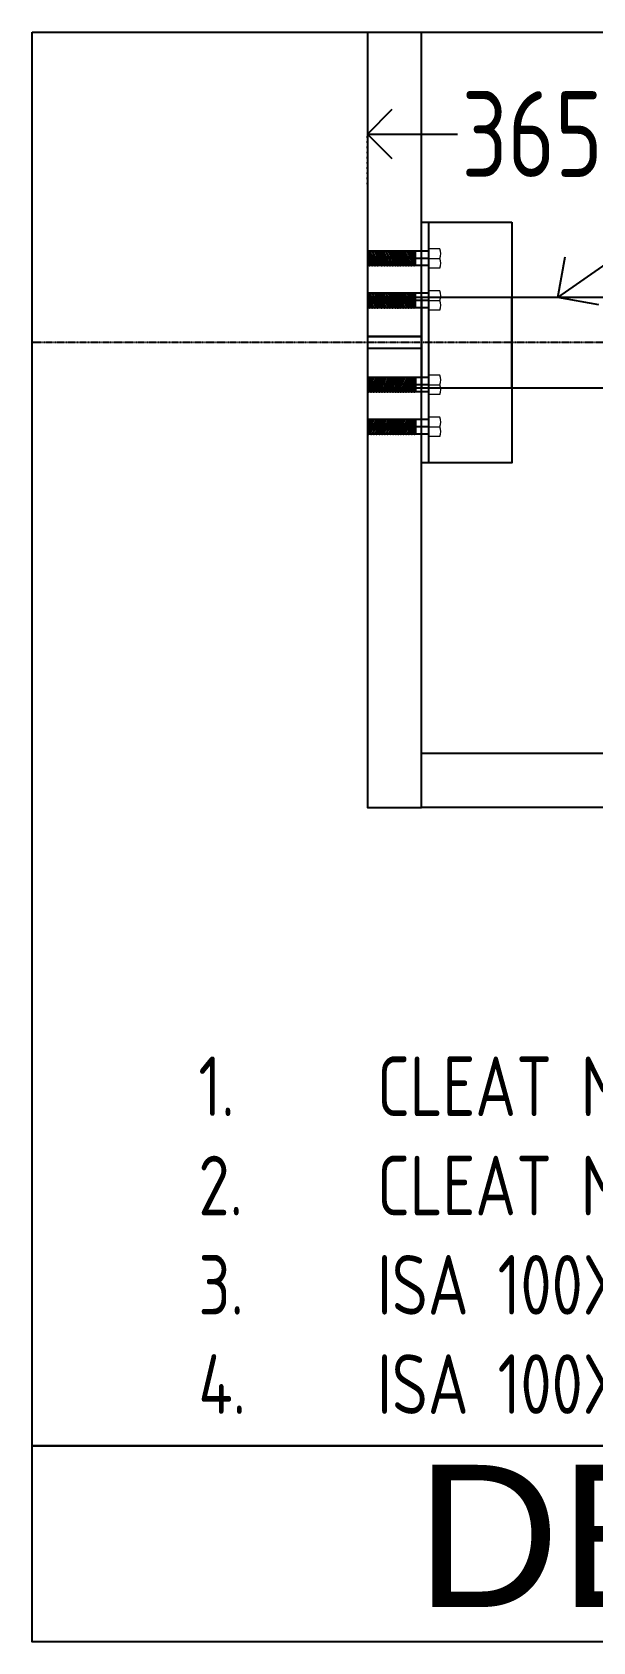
# Model space of a CAD drawing. Header units: millimetres. Extents: x 3470347 to 5996549, y -3470518 to 17149644.
# Drawn here: x 5038667 to 5040855, y 6804957 to 6811241 of the extents above; entities that cross this region are included whole.
import ezdxf
from ezdxf.enums import TextEntityAlignment as Align

# ---------------------------------------------------------------- set-up
doc = ezdxf.new("R2010")
doc.units = ezdxf.units.MM
doc.header["$MEASUREMENT"] = 0
doc.header["$PDMODE"] = 35
doc.header["$PDSIZE"] = -5
doc.linetypes.add('CENTERX2', pattern=[4, 2.5, -0.5, 0.5, -0.5])
doc.linetypes.add('DOT2', pattern=[0.125, 0, -0.125])
doc.layers.get('0').update_dxf_attribs({"linetype": 'CONTINUOUS', "lineweight": 25})
doc.layers.get('DEFPOINTS').update_dxf_attribs({"linetype": 'CONTINUOUS', "lineweight": 25})
for name, color, linetype, lineweight in [('6 TEXT', 7, 'CONTINUOUS', 25), ('channnel', 2, 'CONTINUOUS', 15), ('rRCC 1', 3, 'CONTINUOUS', 25), ('rRCC 2', 40, 'CONTINUOUS', 15)]:
    doc.layers.add(name, color=color, linetype=linetype, lineweight=lineweight)
doc.layers.add('lintel', color=2, linetype='CONTINUOUS')
doc.styles.add('DIM', font='geniso.shx', dxfattribs={"width": 0.85})
doc.styles.add('PDF Arial', font='arial.ttf')
doc.dimstyles.new('ST-100', dxfattribs={"dimscale": 100, "dimtxt": 7, "dimasz": 5, "dimexe": 0.18, "dimexo": 0.0625, "dimgap": 0.2, "dimtad": 0, "dimdec": 0, "dimzin": 0, "dimdsep": 46, "dimtxsty": 'DIM', "dimblk": 'OPEN90', "dimcen": 0.09, "dimclrd": 256, "dimclrt": 7, "dimadec": 0, "dimazin": 0, "dimtfac": 1, "dimtdec": 0, "dimtofl": 0, "dimtmove": 0, "dimatfit": 3, "dimldrblk": 'OPEN90', "dimfxl": 1, "dimtolj": 1, "dimtzin": 0, "dimlwd": -1, "dimarcsym": 0})

# ---------------------------------------------------------------- blocks, each defined once
blk = doc.blocks.new('_Open90')
at = {"color": 0, "linetype": 'ByBlock', "lineweight": -2}
for p, q in [((-0.5, 0.5), (0, 0)), ((0, 0), (-1, 0)), ((0, 0), (-0.5, -0.5))]:
    blk.add_line(p, q, dxfattribs=at)
blk = doc.blocks.new('*D1684')
at = {"color": 1, "linetype": 'DOT2', "lineweight": -2}
for p, q in [((449692.1, -1871276.2), (449692.1, -1871164.5)), ((450422.1, -1871426.9), (450422.1, -1871164.5))]:
    blk.add_line(p, q, dxfattribs=at)
at = {"color": 1, "linetype": 'ByBlock'}
for p, q in [((449802.1, -1871164.5), (449891.8, -1871164.5)), ((450312.1, -1871164.5), (450222.5, -1871164.5))]:
    blk.add_line(p, q, dxfattribs=at)
at = {"layer": 'DEFPOINTS', "color": 0, "linetype": 'ByBlock'}
for p in [(449692.1, -1871164.5), (449692.1, -1871276.2), (450422.1, -1871426.9)]:
    blk.add_point(p, dxfattribs=at)
at = {"color": 1, "linetype": 'ByBlock', "xscale": 110, "yscale": 110, "zscale": 110, "rotation": 180}
blk.add_blockref('_Open90', (449692.1, -1871164.5), dxfattribs=at)
at = {"color": 1, "linetype": 'ByBlock', "xscale": 110, "yscale": 110, "zscale": 110}
blk.add_blockref('_Open90', (450422.1, -1871164.5), dxfattribs=at)
at = {"color": 7, "linetype": 'ByBlock', "insert": (450057.1, -1871164.5), "char_height": 190, "attachment_point": 5, "style": 'DIM'}
blk.add_mtext('\\A1;365', dxfattribs=at)
blk = doc.blocks.new('SRD')
at = {"color": 6, "linetype": 'ByBlock'}
for p, q in [((449692.1, -1870938.8), (449692.1, -1871613.5)), ((449812.1, -1871613.5), (449812.1, -1870938.8)), ((449692.1, -1871613.5), (449812.1, -1871613.5))]:
    blk.add_line(p, q, dxfattribs=at)
at = {"color": 3}
blk.add_line((449828.1, -1871893.5), (449828.1, -1871360.2), dxfattribs=at)
at = {"color": 8, "linetype": 'ByBlock'}
for p, q in [((449828.1, -1871424.2), (449692.1, -1871424.2)), ((449828.1, -1871440.2), (449692.1, -1871440.2)), ((449828.1, -1871456.2), (449692.1, -1871456.2)), ((449828.1, -1871517.5), (449692.1, -1871517.5)), ((449828.1, -1871533.5), (449692.1, -1871533.5)), ((449828.1, -1871533.5), (449692.1, -1871533.5)), ((449828.1, -1871549.5), (449692.1, -1871549.5)), ((449828.1, -1871704.2), (449692.1, -1871704.2)), ((449828.1, -1871720.2), (449692.1, -1871720.2)), ((449828.1, -1871720.2), (449692.1, -1871720.2)), ((449828.1, -1871736.2), (449692.1, -1871736.2)), ((449828.1, -1871797.5), (449692.1, -1871797.5)), ((449828.1, -1871813.5), (449692.1, -1871813.5)), ((449828.1, -1871829.5), (449692.1, -1871829.5))]:
    blk.add_line(p, q, dxfattribs=at)
at = {"color": 2}
for p, q in [((449812.1, -1871613.5), (449692.1, -1871613.5)), ((449812.1, -1871613.5), (449692.1, -1871613.5)), ((449812.1, -1871640.2), (449692.1, -1871640.2)), ((449812.1, -1871640.2), (449692.1, -1871640.2))]:
    blk.add_line(p, q, dxfattribs=at)
at = {"color": 3}
for points in [[(450012.1, -1871360.2), (450012.1, -1871893.5), (449812.1, -1871893.5), (449812.1, -1871360.2)], [(449812.1, -1871726.9), (450012.1, -1871726.9), (450012.1, -1871526.9), (449812.1, -1871526.9)]]:
    blk.add_lwpolyline(points, close=True, dxfattribs=at)
at = {"color": 6, "linetype": 'ByBlock'}
for points in [[(449812.1, -1871640.2), (449692.1, -1871640.2), (449692.1, -1872656.9), (449812.1, -1872656.9)], [(449812.1, -1872656.9), (449812.1, -1872536.9), (450508.8, -1872536.9), (450508.8, -1872656.9)]]:
    blk.add_lwpolyline(points, close=True, dxfattribs=at)
at = {"layer": '6 TEXT', "color": 8, "linetype": 'CENTERX2', "ltscale": 0.1}
blk.add_line((452583.8, -1871626.9), (448949.3, -1871626.9), dxfattribs=at)
at = {"layer": 'channnel', "color": 8, "linetype": 'ByBlock'}
for p, q in [((449828.1, -1871418.9), (449828.1, -1871461.5)), ((449852.8, -1871418.9), (449828.1, -1871418.9)), ((449828.1, -1871424.2), (449692.1, -1871424.2)), ((449692.1, -1871424.2), (449692.1, -1871456.2)), ((449799.3, -1871456.2), (449799.3, -1871424.2)), ((449828.1, -1871440.2), (449852.8, -1871440.2)), ((449828.1, -1871456.2), (449692.1, -1871456.2)), ((449852.8, -1871461.5), (449828.1, -1871461.5)), ((449828.1, -1871517.5), (449692.1, -1871517.5)), ((449692.1, -1871517.5), (449692.1, -1871549.5)), ((449799.3, -1871549.5), (449799.3, -1871517.5)), ((449828.1, -1871512.2), (449828.1, -1871554.9)), ((449852.8, -1871512.2), (449828.1, -1871512.2)), ((449828.1, -1871549.5), (449692.1, -1871549.5)), ((449828.1, -1871533.5), (449852.8, -1871533.5)), ((449852.8, -1871554.9), (449828.1, -1871554.9)), ((449828.1, -1871704.2), (449692.1, -1871704.2)), ((449692.1, -1871736.2), (449692.1, -1871704.2)), ((449799.3, -1871704.2), (449799.3, -1871736.2)), ((449828.1, -1871741.5), (449828.1, -1871698.9)), ((449852.8, -1871698.9), (449828.1, -1871698.9)), ((449828.1, -1871736.2), (449692.1, -1871736.2)), ((449828.1, -1871720.2), (449852.8, -1871720.2)), ((449852.8, -1871741.5), (449828.1, -1871741.5)), ((449828.1, -1871797.5), (449692.1, -1871797.5)), ((449692.1, -1871829.5), (449692.1, -1871797.5)), ((449799.3, -1871797.5), (449799.3, -1871829.5)), ((449828.1, -1871834.9), (449828.1, -1871792.2)), ((449852.8, -1871792.2), (449828.1, -1871792.2)), ((449828.1, -1871829.5), (449692.1, -1871829.5)), ((449828.1, -1871813.5), (449852.8, -1871813.5)), ((449852.8, -1871834.9), (449828.1, -1871834.9))]:
    blk.add_line(p, q, dxfattribs=at)
at = {"layer": 'channnel', "color": 8, "linetype": 'Continuous'}
for p, q in [((449703.7, -1871455.1), (449692.1, -1871430.2)), ((449701.2, -1871456.2), (449692.1, -1871436.7)), ((449697.7, -1871455.1), (449692.1, -1871443.2)), ((449695.2, -1871456.2), (449692.1, -1871449.7)), ((449707.3, -1871456.2), (449692.9, -1871425.4)), ((449709.8, -1871455.1), (449695.4, -1871424.2)), ((449713.4, -1871456.2), (449699, -1871425.4)), ((449715.9, -1871455.1), (449701.5, -1871424.2)), ((449719.5, -1871456.2), (449705.1, -1871425.4)), ((449722.5, -1871456.2), (449707.6, -1871424.2)), ((449725, -1871455.1), (449711.1, -1871425.4)), ((449728.6, -1871456.2), (449713.6, -1871424.2)), ((449731, -1871455.1), (449717.2, -1871425.4)), ((449734.6, -1871456.2), (449719.7, -1871424.2)), ((449737.1, -1871455.1), (449723.3, -1871425.4)), ((449740.7, -1871456.2), (449725.8, -1871424.2)), ((449743.2, -1871455.1), (449729.3, -1871425.4)), ((449746.8, -1871456.2), (449731.8, -1871424.2)), ((449749.3, -1871455.1), (449735.4, -1871425.4)), ((449752.8, -1871456.2), (449737.9, -1871424.2)), ((449755.3, -1871455.1), (449741.5, -1871425.4)), ((449758.9, -1871456.2), (449744, -1871424.2)), ((449761.4, -1871455.1), (449747.6, -1871425.4)), ((449765, -1871456.2), (449750, -1871424.2)), ((449754.1, -1871455.1), (449753.6, -1871425.4)), ((449769.8, -1871456.2), (449754.9, -1871424.2)), ((449757.7, -1871456.2), (449756.1, -1871424.2)), ((449772.3, -1871455.1), (449758.5, -1871425.4)), ((449760.2, -1871455.1), (449759.7, -1871425.4)), ((449775.9, -1871456.2), (449761, -1871424.2)), ((449763.8, -1871456.2), (449762.2, -1871424.2)), ((449778.4, -1871455.1), (449764.6, -1871425.4)), ((449766.3, -1871455.1), (449765.8, -1871425.4)), ((449782, -1871456.2), (449767.1, -1871424.2)), ((449770.3, -1871424.7), (449770.1, -1871424.2)), ((449784.5, -1871455.1), (449770.6, -1871425.4)), ((449788, -1871456.2), (449773.1, -1871424.2)), ((449776.4, -1871424.7), (449776.2, -1871424.2)), ((449790.5, -1871455.1), (449776.7, -1871425.4)), ((449794.1, -1871456.2), (449779.2, -1871424.2)), ((449782.5, -1871424.7), (449782.2, -1871424.2)), ((449796.6, -1871455.1), (449782.8, -1871425.4)), ((449799.3, -1871454.4), (449785.3, -1871424.2)), ((449788.5, -1871424.7), (449788.3, -1871424.2)), ((449799.3, -1871447.9), (449788.8, -1871425.4)), ((449799.3, -1871441.4), (449791.3, -1871424.2)), ((449794.6, -1871424.7), (449794.4, -1871424.2)), ((449799.3, -1871434.9), (449794.9, -1871425.4)), ((449799.3, -1871428.4), (449797.4, -1871424.2)), ((449800.7, -1871424.7), (449800.4, -1871424.2)), ((449703.7, -1871548.4), (449692.1, -1871523.5)), ((449707.3, -1871549.5), (449692.9, -1871518.7)), ((449709.8, -1871548.4), (449695.4, -1871517.5)), ((449713.4, -1871549.5), (449699, -1871518.7)), ((449715.9, -1871548.4), (449701.5, -1871517.5)), ((449719.5, -1871549.5), (449705.1, -1871518.7)), ((449722.5, -1871549.5), (449707.6, -1871517.5)), ((449725, -1871548.4), (449711.1, -1871518.7)), ((449728.6, -1871549.5), (449713.6, -1871517.5)), ((449731, -1871548.4), (449717.2, -1871518.7)), ((449734.6, -1871549.5), (449719.7, -1871517.5)), ((449737.1, -1871548.4), (449723.3, -1871518.7)), ((449740.7, -1871549.5), (449725.8, -1871517.5)), ((449743.2, -1871548.4), (449729.3, -1871518.7)), ((449746.8, -1871549.5), (449731.8, -1871517.5)), ((449749.3, -1871548.4), (449735.4, -1871518.7)), ((449752.8, -1871549.5), (449737.9, -1871517.5)), ((449755.3, -1871548.4), (449741.5, -1871518.7)), ((449758.9, -1871549.5), (449744, -1871517.5)), ((449761.4, -1871548.4), (449747.6, -1871518.7)), ((449765, -1871549.5), (449750, -1871517.5)), ((449754.1, -1871548.4), (449753.6, -1871518.7)), ((449769.8, -1871549.5), (449754.9, -1871517.5)), ((449757.7, -1871549.5), (449756.1, -1871517.5)), ((449772.3, -1871548.4), (449758.5, -1871518.7)), ((449760.2, -1871548.4), (449759.7, -1871518.7)), ((449775.9, -1871549.5), (449761, -1871517.5)), ((449763.8, -1871549.5), (449762.2, -1871517.5)), ((449778.4, -1871548.4), (449764.6, -1871518.7)), ((449766.3, -1871548.4), (449765.8, -1871518.7)), ((449782, -1871549.5), (449767.1, -1871517.5)), ((449770.3, -1871518), (449770.1, -1871517.5)), ((449784.5, -1871548.4), (449770.6, -1871518.7)), ((449788, -1871549.5), (449773.1, -1871517.5)), ((449776.4, -1871518), (449776.2, -1871517.5)), ((449790.5, -1871548.4), (449776.7, -1871518.7)), ((449794.1, -1871549.5), (449779.2, -1871517.5)), ((449782.5, -1871518), (449782.2, -1871517.5)), ((449796.6, -1871548.4), (449782.8, -1871518.7)), ((449799.3, -1871547.8), (449785.3, -1871517.5)), ((449788.5, -1871518), (449788.3, -1871517.5)), ((449799.3, -1871541.3), (449788.8, -1871518.7)), ((449799.3, -1871534.8), (449791.3, -1871517.5)), ((449794.6, -1871518), (449794.4, -1871517.5)), ((449799.3, -1871528.2), (449794.9, -1871518.7)), ((449799.3, -1871521.7), (449797.4, -1871517.5)), ((449800.7, -1871518), (449800.4, -1871517.5)), ((449701.2, -1871549.5), (449692.1, -1871530)), ((449697.7, -1871548.4), (449692.1, -1871536.5)), ((449695.2, -1871549.5), (449692.1, -1871543.1)), ((449695.2, -1871704.2), (449692.1, -1871710.7)), ((449701.2, -1871704.2), (449692.1, -1871723.7)), ((449707.3, -1871704.2), (449692.9, -1871735.1)), ((449713.4, -1871704.2), (449699, -1871735.1)), ((449719.5, -1871704.2), (449705.1, -1871735.1)), ((449722.5, -1871704.2), (449707.6, -1871736.2)), ((449728.6, -1871704.2), (449713.6, -1871736.2)), ((449734.6, -1871704.2), (449719.7, -1871736.2)), ((449740.7, -1871704.2), (449725.8, -1871736.2)), ((449746.8, -1871704.2), (449731.8, -1871736.2)), ((449752.8, -1871704.2), (449737.9, -1871736.2)), ((449758.9, -1871704.2), (449744, -1871736.2)), ((449765, -1871704.2), (449750, -1871736.2)), ((449769.8, -1871704.2), (449754.9, -1871736.2)), ((449757.7, -1871704.2), (449756.1, -1871736.2)), ((449775.9, -1871704.2), (449761, -1871736.2)), ((449763.8, -1871704.2), (449762.2, -1871736.2)), ((449782, -1871704.2), (449767.1, -1871736.2)), ((449788, -1871704.2), (449773.1, -1871736.2)), ((449794.1, -1871704.2), (449779.2, -1871736.2)), ((449697.7, -1871705.4), (449692.1, -1871717.2)), ((449703.7, -1871705.4), (449692.1, -1871730.2)), ((449709.8, -1871705.4), (449695.4, -1871736.2)), ((449715.9, -1871705.4), (449701.5, -1871736.2)), ((449725, -1871705.4), (449711.1, -1871735.1)), ((449731, -1871705.4), (449717.2, -1871735.1)), ((449737.1, -1871705.4), (449723.3, -1871735.1)), ((449743.2, -1871705.4), (449729.3, -1871735.1)), ((449749.3, -1871705.4), (449735.4, -1871735.1)), ((449755.3, -1871705.4), (449741.5, -1871735.1)), ((449761.4, -1871705.4), (449747.6, -1871735.1)), ((449754.1, -1871705.4), (449753.6, -1871735.1)), ((449772.3, -1871705.4), (449758.5, -1871735.1)), ((449760.2, -1871705.4), (449759.7, -1871735.1)), ((449778.4, -1871705.4), (449764.6, -1871735.1)), ((449766.3, -1871705.4), (449765.8, -1871735.1)), ((449770.3, -1871735.7), (449770.1, -1871736.2)), ((449784.5, -1871705.4), (449770.6, -1871735.1)), ((449776.4, -1871735.7), (449776.2, -1871736.2)), ((449790.5, -1871705.4), (449776.7, -1871735.1)), ((449782.5, -1871735.7), (449782.2, -1871736.2)), ((449796.6, -1871705.4), (449782.8, -1871735.1)), ((449799.3, -1871706), (449785.3, -1871736.2)), ((449788.5, -1871735.7), (449788.3, -1871736.2)), ((449799.3, -1871712.5), (449788.8, -1871735.1)), ((449799.3, -1871719), (449791.3, -1871736.2)), ((449794.6, -1871735.7), (449794.4, -1871736.2)), ((449799.3, -1871725.5), (449794.9, -1871735.1)), ((449799.3, -1871732), (449797.4, -1871736.2)), ((449800.7, -1871735.7), (449800.4, -1871736.2)), ((449695.2, -1871797.5), (449692.1, -1871804)), ((449701.2, -1871797.5), (449692.1, -1871817.1)), ((449697.7, -1871798.7), (449692.1, -1871810.6)), ((449703.7, -1871798.7), (449692.1, -1871823.6)), ((449707.3, -1871797.5), (449692.9, -1871828.4)), ((449709.8, -1871798.7), (449695.4, -1871829.5)), ((449713.4, -1871797.5), (449699, -1871828.4)), ((449715.9, -1871798.7), (449701.5, -1871829.5)), ((449719.5, -1871797.5), (449705.1, -1871828.4)), ((449722.5, -1871797.5), (449707.6, -1871829.5)), ((449725, -1871798.7), (449711.1, -1871828.4)), ((449728.6, -1871797.5), (449713.6, -1871829.5)), ((449731, -1871798.7), (449717.2, -1871828.4)), ((449734.6, -1871797.5), (449719.7, -1871829.5)), ((449737.1, -1871798.7), (449723.3, -1871828.4)), ((449740.7, -1871797.5), (449725.8, -1871829.5)), ((449743.2, -1871798.7), (449729.3, -1871828.4)), ((449746.8, -1871797.5), (449731.8, -1871829.5)), ((449749.3, -1871798.7), (449735.4, -1871828.4)), ((449752.8, -1871797.5), (449737.9, -1871829.5)), ((449755.3, -1871798.7), (449741.5, -1871828.4)), ((449758.9, -1871797.5), (449744, -1871829.5)), ((449761.4, -1871798.7), (449747.6, -1871828.4)), ((449765, -1871797.5), (449750, -1871829.5)), ((449754.1, -1871798.7), (449753.6, -1871828.4)), ((449769.8, -1871797.5), (449754.9, -1871829.5)), ((449757.7, -1871797.5), (449756.1, -1871829.5)), ((449772.3, -1871798.7), (449758.5, -1871828.4)), ((449760.2, -1871798.7), (449759.7, -1871828.4)), ((449775.9, -1871797.5), (449761, -1871829.5)), ((449763.8, -1871797.5), (449762.2, -1871829.5)), ((449778.4, -1871798.7), (449764.6, -1871828.4)), ((449766.3, -1871798.7), (449765.8, -1871828.4)), ((449782, -1871797.5), (449767.1, -1871829.5)), ((449784.5, -1871798.7), (449770.6, -1871828.4)), ((449788, -1871797.5), (449773.1, -1871829.5)), ((449790.5, -1871798.7), (449776.7, -1871828.4)), ((449794.1, -1871797.5), (449779.2, -1871829.5)), ((449796.6, -1871798.7), (449782.8, -1871828.4)), ((449799.3, -1871799.3), (449785.3, -1871829.5)), ((449799.3, -1871805.8), (449788.8, -1871828.4)), ((449770.3, -1871829.1), (449770.1, -1871829.5)), ((449776.4, -1871829.1), (449776.2, -1871829.5)), ((449782.5, -1871829.1), (449782.2, -1871829.5)), ((449788.5, -1871829.1), (449788.3, -1871829.5)), ((449799.3, -1871812.3), (449791.3, -1871829.5)), ((449794.6, -1871829.1), (449794.4, -1871829.5)), ((449799.3, -1871818.9), (449794.9, -1871828.4)), ((449799.3, -1871825.4), (449797.4, -1871829.5)), ((449800.7, -1871829.1), (449800.4, -1871829.5))]:
    blk.add_line(p, q, dxfattribs=at)
at = {"layer": 'channnel', "color": 8, "linetype": 'ByBlock'}
for centre in [(449825.7, -1871429.5), (449825.7, -1871450.9), (449825.7, -1871522.9), (449825.7, -1871544.2), (449825.7, -1871709.5), (449825.7, -1871730.9), (449825.7, -1871802.9), (449825.7, -1871824.2)]:
    blk.add_arc(centre, 29.1, 338.4984, 21.5016, dxfattribs=at)
at = {"layer": 'channnel', "color": 8, "linetype": 'Continuous'}
for centre, radius, start, end in [((449694.2, -1871424.8), 1.38, 25, 205), ((449696.4, -1871455.6), 1.38, 205, 25), ((449700.2, -1871424.8), 1.38, 25, 205), ((449702.5, -1871455.6), 1.37, 205, 25), ((449706.3, -1871424.8), 1.38, 25, 205), ((449708.6, -1871455.6), 1.38, 205, 25), ((449712.4, -1871424.8), 1.38, 25, 205), ((449714.6, -1871455.6), 1.38, 205, 25), ((449718.5, -1871424.8), 1.38, 25, 205), ((449723.7, -1871455.6), 1.38, 205, 25), ((449724.5, -1871424.8), 1.38, 25, 205), ((449729.8, -1871455.6), 1.38, 205, 25), ((449730.6, -1871424.8), 1.38, 25, 205), ((449735.9, -1871455.6), 1.37, 205, 25), ((449736.7, -1871424.8), 1.37, 25, 205), ((449741.9, -1871455.6), 1.38, 205, 25), ((449742.7, -1871424.8), 1.38, 25, 205), ((449748, -1871455.6), 1.38, 205, 25), ((449748.8, -1871424.8), 1.38, 25, 205), ((449754.1, -1871455.6), 1.37, 205, 25), ((449754.9, -1871424.8), 1.38, 25, 205), ((449758.5, -1871465.7), 11.5, 55.569, 112.193), ((449761.4, -1871414.7), 11.5, 235.569, 292.193), ((449758.9, -1871455.6), 1.38, 205, 25), ((449759.7, -1871424.8), 1.37, 25, 205), ((449760.1, -1871455.6), 1.38, 205, 25), ((449760.9, -1871424.8), 1.38, 25, 205), ((449765, -1871455.6), 1.37, 205, 25), ((449765.8, -1871424.8), 1.38, 25, 205), ((449771.1, -1871455.6), 1.37, 205, 25), ((449771.9, -1871424.8), 1.38, 25, 205), ((449777.2, -1871455.6), 1.37, 205, 25), ((449777.9, -1871424.8), 1.38, 25, 205), ((449783.2, -1871455.6), 1.37, 205, 25), ((449784, -1871424.8), 1.38, 25, 205), ((449789.3, -1871455.6), 1.37, 205, 25), ((449790.1, -1871424.8), 1.38, 25, 205), ((449795.4, -1871455.6), 1.37, 205, 25), ((449796.1, -1871424.8), 1.38, 25, 205), ((449694.2, -1871518.1), 1.38, 25, 205), ((449700.2, -1871518.1), 1.38, 25, 205), ((449706.3, -1871518.1), 1.38, 25, 205), ((449712.4, -1871518.1), 1.38, 25, 205), ((449718.5, -1871518.1), 1.38, 25, 205), ((449724.5, -1871518.1), 1.38, 25, 205), ((449730.6, -1871518.1), 1.38, 25, 205), ((449736.7, -1871518.1), 1.37, 25, 205), ((449742.7, -1871518.1), 1.38, 25, 205), ((449748.8, -1871518.1), 1.38, 25, 205), ((449754.9, -1871518.1), 1.38, 25, 205), ((449761.4, -1871508.1), 11.5, 235.569, 292.193), ((449759.7, -1871518.1), 1.37, 25, 205), ((449760.9, -1871518.1), 1.38, 25, 205), ((449765.8, -1871518.1), 1.38, 25, 205), ((449771.9, -1871518.1), 1.38, 25, 205), ((449777.9, -1871518.1), 1.38, 25, 205), ((449784, -1871518.1), 1.38, 25, 205), ((449790.1, -1871518.1), 1.38, 25, 205), ((449796.1, -1871518.1), 1.38, 25, 205), ((449696.4, -1871549), 1.38, 205, 25), ((449702.5, -1871549), 1.37, 205, 25), ((449708.6, -1871549), 1.38, 205, 25), ((449714.6, -1871549), 1.38, 205, 25), ((449723.7, -1871549), 1.38, 205, 25), ((449729.8, -1871549), 1.38, 205, 25), ((449735.9, -1871549), 1.37, 205, 25), ((449741.9, -1871549), 1.38, 205, 25), ((449748, -1871549), 1.38, 205, 25), ((449754.1, -1871549), 1.37, 205, 25), ((449758.5, -1871559), 11.5, 55.569, 112.193), ((449758.9, -1871549), 1.38, 205, 25), ((449760.1, -1871549), 1.38, 205, 25), ((449765, -1871549), 1.37, 205, 25), ((449771.1, -1871549), 1.37, 205, 25), ((449777.2, -1871549), 1.37, 205, 25), ((449783.2, -1871549), 1.37, 205, 25), ((449789.3, -1871549), 1.37, 205, 25), ((449795.4, -1871549), 1.37, 205, 25), ((449696.4, -1871704.8), 1.38, 335, 155), ((449702.5, -1871704.8), 1.37, 335, 155), ((449708.6, -1871704.8), 1.38, 335, 155), ((449714.6, -1871704.8), 1.38, 335, 155), ((449723.7, -1871704.8), 1.38, 335, 155), ((449729.8, -1871704.8), 1.38, 335, 155), ((449735.9, -1871704.8), 1.37, 335, 155), ((449741.9, -1871704.8), 1.38, 335, 155), ((449748, -1871704.8), 1.38, 335, 155), ((449754.1, -1871704.8), 1.37, 335, 155), ((449758.5, -1871694.7), 11.5, 247.807, 304.431), ((449758.9, -1871704.8), 1.38, 335, 155), ((449760.1, -1871704.8), 1.38, 335, 155), ((449765, -1871704.8), 1.37, 335, 155), ((449771.1, -1871704.8), 1.37, 335, 155), ((449777.2, -1871704.8), 1.37, 335, 155), ((449783.2, -1871704.8), 1.37, 335, 155), ((449789.3, -1871704.8), 1.37, 335, 155), ((449795.4, -1871704.8), 1.37, 335, 155), ((449694.2, -1871735.6), 1.38, 155, 335), ((449700.2, -1871735.6), 1.38, 155, 335), ((449706.3, -1871735.6), 1.38, 155, 335), ((449712.4, -1871735.6), 1.38, 155, 335), ((449718.5, -1871735.6), 1.38, 155, 335), ((449724.5, -1871735.6), 1.38, 155, 335), ((449730.6, -1871735.6), 1.38, 155, 335), ((449736.7, -1871735.6), 1.37, 155, 335), ((449742.7, -1871735.6), 1.38, 155, 335), ((449748.8, -1871735.6), 1.38, 155, 335), ((449754.9, -1871735.6), 1.38, 155, 335), ((449761.4, -1871745.7), 11.5, 67.807, 124.431), ((449759.7, -1871735.6), 1.37, 155, 335), ((449760.9, -1871735.6), 1.38, 155, 335), ((449765.8, -1871735.6), 1.38, 155, 335), ((449771.9, -1871735.6), 1.38, 155, 335), ((449777.9, -1871735.6), 1.38, 155, 335), ((449784, -1871735.6), 1.38, 155, 335), ((449790.1, -1871735.6), 1.38, 155, 335), ((449796.1, -1871735.6), 1.38, 155, 335), ((449696.4, -1871798.1), 1.38, 335, 155), ((449702.5, -1871798.1), 1.37, 335, 155), ((449708.6, -1871798.1), 1.38, 335, 155), ((449714.6, -1871798.1), 1.38, 335, 155), ((449723.7, -1871798.1), 1.38, 335, 155), ((449729.8, -1871798.1), 1.38, 335, 155), ((449735.9, -1871798.1), 1.37, 335, 155), ((449741.9, -1871798.1), 1.38, 335, 155), ((449748, -1871798.1), 1.38, 335, 155), ((449754.1, -1871798.1), 1.37, 335, 155), ((449758.5, -1871788.1), 11.5, 247.807, 304.431), ((449758.9, -1871798.1), 1.38, 335, 155), ((449760.1, -1871798.1), 1.38, 335, 155), ((449765, -1871798.1), 1.37, 335, 155), ((449771.1, -1871798.1), 1.37, 335, 155), ((449777.2, -1871798.1), 1.37, 335, 155), ((449783.2, -1871798.1), 1.37, 335, 155), ((449789.3, -1871798.1), 1.37, 335, 155), ((449795.4, -1871798.1), 1.37, 335, 155), ((449694.2, -1871829), 1.38, 155, 335), ((449700.2, -1871829), 1.38, 155, 335), ((449706.3, -1871829), 1.38, 155, 335), ((449712.4, -1871829), 1.38, 155, 335), ((449718.5, -1871829), 1.38, 155, 335), ((449724.5, -1871829), 1.38, 155, 335), ((449730.6, -1871829), 1.38, 155, 335), ((449736.7, -1871829), 1.37, 155, 335), ((449742.7, -1871829), 1.38, 155, 335), ((449748.8, -1871829), 1.38, 155, 335), ((449754.9, -1871829), 1.38, 155, 335), ((449761.4, -1871839), 11.5, 67.807, 124.431), ((449759.7, -1871829), 1.37, 155, 335), ((449760.9, -1871829), 1.38, 155, 335), ((449765.8, -1871829), 1.38, 155, 335), ((449771.9, -1871829), 1.38, 155, 335), ((449777.9, -1871829), 1.38, 155, 335), ((449784, -1871829), 1.38, 155, 335), ((449790.1, -1871829), 1.38, 155, 335), ((449796.1, -1871829), 1.38, 155, 335)]:
    blk.add_arc(centre, radius, start, end, dxfattribs=at)
at = {"layer": 'lintel', "color": 1, "linetype": 'ByBlock'}
for points in [[(448949.3, -1870938.8), (452583.8, -1870938.8), (452583.8, -1874071.9), (448949.3, -1874071.9)], [(448949.3, -1874071.9), (452583.8, -1874071.9), (452583.8, -1874506.3), (448949.3, -1874506.3)]]:
    blk.add_lwpolyline(points, close=True, dxfattribs=at)
at = {"layer": 'lintel', "color": 5, "linetype": 'ByBlock'}
blk.add_lwpolyline([(449692.1, -1871526.9), (449692.1, -1871726.9), (450422.1, -1871726.9), (450422.1, -1871526.9), (449692.1, -1871526.9)], dxfattribs=at)
at = {"layer": 'rRCC 1', "color": 7, "insert": (449053.7, -1873611.6), "char_height": 132, "attachment_point": 4, "style": 'DIM'}
blk.add_mtext('\\pxi-3,l5,t5;\\A1;1.^ICLEAT MC100 (415MM LONG)\\P2.^ICLEAT MC100 (365MM LONG)\\P3.^IISA 100X100X6 (200MM LONG)\\P4.^IISA 100X100X6 (100MM LONG)', dxfattribs=at)
at = {"layer": 'rRCC 2', "style": 'PDF Arial'}
blk.add_text('DETAIL 6', height=315, dxfattribs=at).set_placement((450753.7, -1874271.6), align=Align.MIDDLE_CENTER)
at = {"color": 3, "linetype": 'ByBlock'}
dim = blk.add_linear_dim(base=(449692.1, -1871164.5), p1=(450422.1, -1871426.9), p2=(449692.1, -1871276.2), dimstyle='ST-100', override={"dimtxt": 1.9, "dimasz": 1.1, "dimexe": 0, "dimexo": 0, "dimlfac": 0.5, "dimblk": 'Open90', "dimclrd": 1, "dimclre": 1, "dimfxl": 250, "dimfxlon": 1, "dimarcsym": 1}, dxfattribs=at)
dim.commit()
dim.dimension.update_dxf_attribs({"geometry": '*D1684', "text_midpoint": (450057.1, -1871164.5)})
at = {"layer": 'rRCC 1'}
blk.add_leader([(450114.3, -1871526.9), (450689.3, -1871124.8), (450905, -1871124.8)], dimstyle='ST-100', override={"dimasz": 1.3}, dxfattribs=at)

msp = doc.modelspace()

# ---------------------------------------------------------------- block references
at = {"color": 6, "linetype": 'ByBlock', "xscale": 1.761460820311123, "yscale": 1.761460820311123, "zscale": 1.761460820311123}
msp.add_blockref('SRD', (4247860.29, 10106826.51), dxfattribs=at)

doc.saveas('drawing.dxf')
